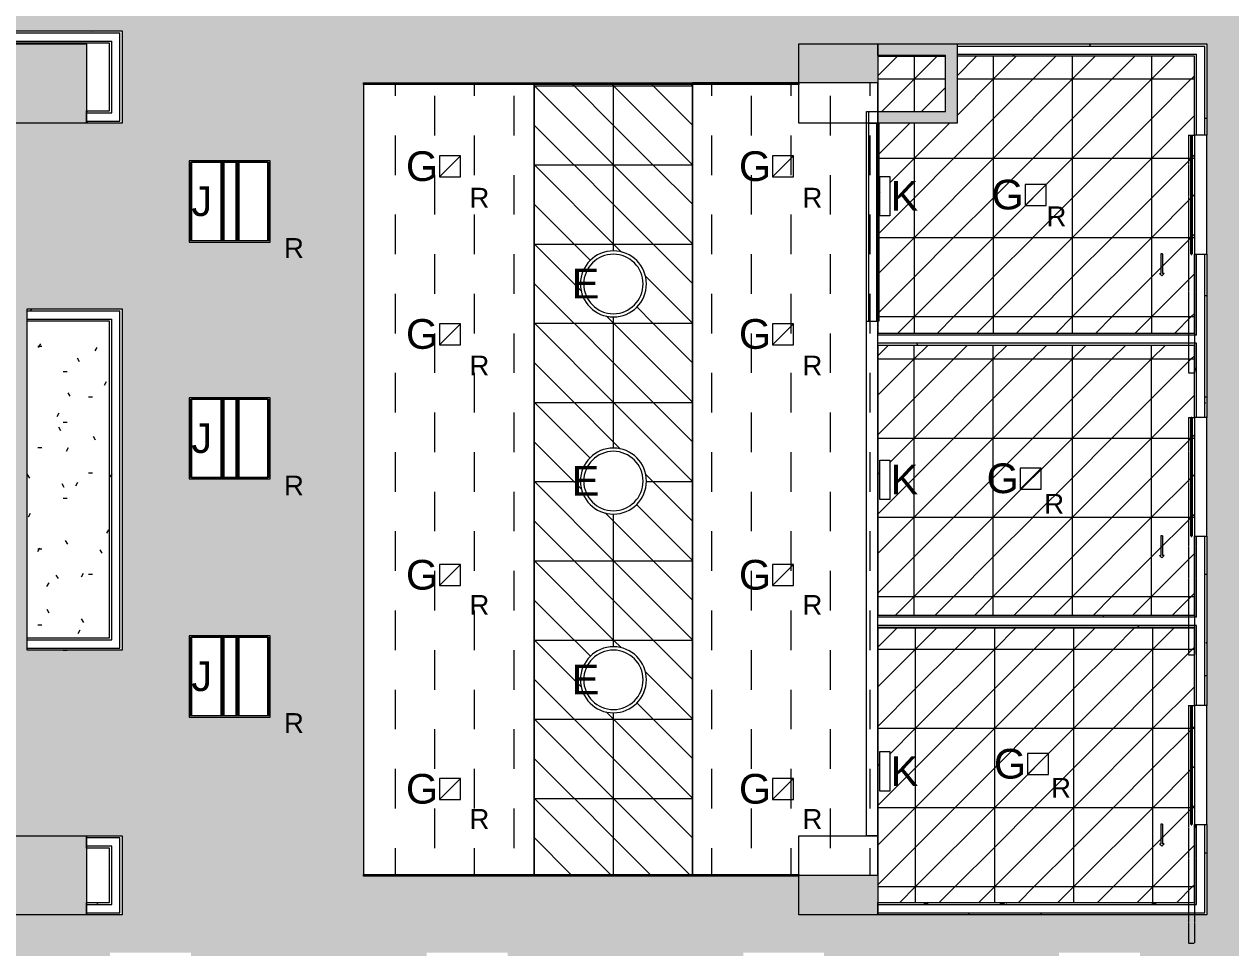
# Model space of a CAD drawing. Header units: inches. Extents: x 1180 to 3050, y -149 to 1363.
# Drawn here: x 2407.4 to 2773.4, y 101.7 to 381.8 of the extents above; entities that cross this region are included whole.
import ezdxf

# ---------------------------------------------------------------- set-up
doc = ezdxf.new("R2010")
doc.units = ezdxf.units.IN
doc.header["$MEASUREMENT"] = 0
doc.linetypes.add('Dash 1_16_', pattern=[0.125, 0.0625, -0.0625])
for name, color, linetype, lineweight in [('A-CLNG', 13, 'Continuous', 13), ('A-CLNG-PATT', 13, 'Continuous', 13), ('A-COLS', 52, 'Continuous', 13), ('A-DETL', 90, 'Continuous', 9), ('A-DETL-GENF', 92, 'Continuous', 9), ('A-DOOR', 31, 'Continuous', 13), ('A-DOOR-GLAZ', 31, 'Continuous', 30), ('A-WALL', 113, 'Continuous', 13), ('A-WALL-PATT', 111, 'Continuous', 13), ('E-LITE-EQPM', 33, 'Continuous', 13), ('E-LITE-EQPM-IDEN', 33, 'Continuous', 9), ('G-ANNO-TEXT', 231, 'Continuous', 9), ('I-WALL', 2, 'Continuous', 13)]:
    doc.layers.add(name, color=color, linetype=linetype, lineweight=lineweight)
doc.styles.add('Arial', font='arial.ttf', dxfattribs={"height": 9})
doc.styles.add('Swis721 Lt BT', font='swissl.ttf', dxfattribs={"height": 6})
pattern_1 = [(0, (0, 0), (30.72, 7.68), [1.267, -21.773, 1.267, -21.773, -122.88]), (0, (0, 0), (30.72, 7.68), [-46.08, 1.267, -44.813, 1.267, -21.773, -53.76]), (0, (0, 0), (30.72, 7.68), [-115.2, 1.267, -14.093, 1.267, -37.133]), (120, (11.52, 3.84), (-22.011075, 22.7643), [1.267, -21.773, 1.267, -21.773, -122.88]), (120, (11.52, 3.84), (-22.011075, 22.7643), [-46.08, 1.267, -44.813, 1.267, -21.773, -53.76]), (120, (11.52, 3.84), (-22.011075, 22.7643), [-115.2, 1.267, -14.093, 1.267, -37.133]), (240, (15.36, 19.2), (-8.708925, -30.4443), [1.267, -21.773, 1.267, -21.773, -122.88]), (240, (15.36, 19.2), (-8.708925, -30.4443), [-46.08, 1.267, -44.813, 1.267, -21.773, -53.76]), (240, (15.36, 19.2), (-8.708925, -30.4443), [-115.2, 1.267, -14.093, 1.267, -37.133])]
pattern_2 = [(90, (0, 0), (-12, 12), [12, -12])]

# ---------------------------------------------------------------- blocks, each defined once
blk = doc.blocks.new('Column Set - Column Set-6509051-FIRST FLOOR')
at = {"layer": 'A-COLS', "lineweight": 9}
h = blk.add_hatch(color=7, dxfattribs=at)
h.paths.add_polyline_path([(3038.48, -123.25), (3038.48, -107.25), (3019.98, -107.25), (3019.98, -123.25), (3027.79, -123.25)], flags=0)
h.paths.add_polyline_path([(2666.36, -123.25), (2666.36, -107.25), (2655.17, -107.25), (2655.17, -123.25)], flags=0)
h.paths.add_polyline_path([(2642.36, -123.25), (2651.67, -123.25), (2651.67, -107.25), (2642.36, -107.25), (2642.36, -116.33)], flags=0)
h.paths.add_polyline_path([(2411.67, -123.25), (2411.67, -107.25), (2402.36, -107.25), (2402.36, -123.25)], flags=0)
h.paths.add_polyline_path([(2415.17, -123.25), (2426.36, -123.25), (2426.36, -107.25), (2415.17, -107.25), (2415.17, -116.33)], flags=0)
h.paths.add_polyline_path([(2175.17, -123.25), (2186.36, -123.25), (2186.36, -107.25), (2175.17, -107.25), (2175.17, -116.33)], flags=0)
h.paths.add_polyline_path([(2171.67, -123.25), (2171.67, -107.25), (2162.36, -107.25), (2162.36, -123.25)], flags=0)
h.paths.add_polyline_path([(1931.67, -123.25), (1931.67, -107.25), (1922.3, -107.25), (1922.3, -123.25)], flags=0)
h.paths.add_polyline_path([(1935.17, -123.25), (1946.3, -123.25), (1946.3, -107.25), (1935.17, -107.25), (1935.17, -116.33)], flags=0)
h.paths.add_polyline_path([(1586.3, -123.25), (1586.3, -107.25), (1562.3, -107.25), (1562.3, -123.25), (1567.23, -123.25)], flags=0)
h.paths.add_polyline_path([(1571.47, 54.24), (1582.78, 65.55), (1565.81, 82.52), (1554.5, 71.21), (1567.75, 57.96)], flags=0)
h.paths.add_polyline_path([(2642.36, 111.75), (2666.36, 111.75), (2666.36, 123.75), (2642.36, 123.75), (2642.36, 121.3)], flags=0)
h.paths.add_polyline_path([(3031.5, 111.75), (3038.48, 111.75), (3038.48, 135.75), (3019.98, 135.75), (3019.98, 111.75), (3023.36, 111.75)], flags=0)
h.paths.add_polyline_path([(2893.67, 111.75), (2906.36, 111.75), (2906.36, 135.75), (2882.36, 135.75), (2882.36, 111.75), (2891.67, 111.75)], flags=0)
h.paths.add_polyline_path([(1922.3, 111.75), (1946.3, 111.75), (1946.3, 135.75), (1922.3, 135.75), (1922.3, 121.3)], flags=0)
h.paths.add_polyline_path([(2170.07, 111.75), (2186.36, 111.75), (2186.36, 135.75), (2162.36, 135.75), (2162.36, 111.75)], flags=0)
h.paths.add_polyline_path([(2420.87, 111.75), (2426.36, 111.75), (2426.36, 135.75), (2402.36, 135.75), (2402.36, 111.75)], flags=0)
h.paths.add_polyline_path([(1705.4, 111.75), (1705.4, 135.75), (1681.4, 135.75), (1681.4, 111.75), (1686.23, 111.75)], flags=0)
h.paths.add_polyline_path([(1401.76, 223.95), (1413.08, 235.26), (1396.11, 252.23), (1384.79, 240.92), (1398.32, 227.38)], flags=0)
h.paths.add_polyline_path([(1206.4, 231.75), (1222.4, 231.75), (1222.4, 255.75), (1206.4, 255.75), (1206.4, 237.75)], flags=0)
h.paths.add_polyline_path([(3023.36, 351.75), (3038.48, 351.75), (3038.48, 375.75), (3019.98, 375.75), (3019.98, 351.75)], flags=0)
h.paths.add_polyline_path([(2882.36, 351.75), (2906.36, 351.75), (2906.36, 375.75), (2882.36, 375.75), (2882.36, 358.94)], flags=0)
h.paths.add_polyline_path([(2402.36, 351.75), (2426.36, 351.75), (2426.36, 375.75), (2402.36, 375.75), (2402.36, 358.94)], flags=0)
h.paths.add_polyline_path([(1941.74, 351.75), (1946.3, 351.75), (1946.3, 373.75), (1922.3, 373.75), (1922.3, 351.75)], flags=0)
h.paths.add_polyline_path([(2169.13, 351.75), (2186.36, 351.75), (2186.36, 373.75), (2162.36, 373.75), (2162.36, 351.75), (2162.63, 351.75)], flags=0)
h.paths.add_polyline_path([(1441.4, 351.75), (1465.4, 351.75), (1465.4, 375.75), (1441.4, 375.75), (1441.4, 358.94)], flags=0)
h.paths.add_polyline_path([(2666.36, 364), (2666.36, 375.75), (2642.36, 375.75), (2642.36, 364), (2662.86, 364)], flags=0)
h.paths.add_polyline_path([(2014.17, 433.88), (2016.66, 439.88), (2008.17, 439.88), (2011.18, 436.87)], flags=0)
h.paths.add_polyline_path([(2016.66, 439.88), (2020.17, 439.88), (2031.14, 450.85), (2024.07, 457.92), (2011.34, 445.19), (2015.59, 440.95)], flags=0)
h.paths.add_polyline_path([(2067.91, 487.62), (2084.88, 504.59), (2077.81, 511.66), (2060.84, 494.69), (2063.67, 491.86)], flags=0)
h.paths.add_polyline_path([(2180.36, 511.88), (2186.36, 511.88), (2186.36, 535.75), (2162.36, 535.75), (2162.36, 512.6), (2163.48, 511.88)], flags=0)
h.paths.add_polyline_path([(1930.03, 518.02), (1947, 534.99), (1939.93, 542.07), (1922.95, 525.09), (1927.2, 520.85)], flags=0)
h.paths.add_polyline_path([(2118.15, 553.34), (2129.47, 564.66), (2120.98, 573.14), (2109.67, 561.83), (2114.53, 556.96)], flags=0)
h.paths.add_polyline_path([(1983.77, 571.76), (2000.74, 588.73), (1993.67, 595.81), (1976.69, 578.83)], flags=0)
h.paths.add_polyline_path([(1856.49, 591.56), (1873.46, 608.53), (1866.39, 615.6), (1849.42, 598.63), (1855.96, 592.09)], flags=0)
h.paths.add_polyline_path([(3036.81, 591.75), (3038.48, 591.75), (3038.48, 615.75), (3019.98, 615.75), (3019.98, 591.75), (3035.52, 591.75)], flags=0)
h.paths.add_polyline_path([(2882.36, 591.75), (2906.36, 591.75), (2906.36, 615.75), (2882.36, 615.75), (2882.36, 596.57)], flags=0)
h.paths.add_polyline_path([(2666.36, 591.75), (2666.36, 615.75), (2642.36, 615.75), (2642.36, 591.75)], flags=0)
h.paths.add_polyline_path([(2402.36, 591.75), (2426.36, 591.75), (2426.36, 615.75), (2402.36, 615.75), (2402.36, 596.57)], flags=0)
h.paths.add_polyline_path([(1705.35, 591.75), (1705.35, 615.75), (1681.4, 615.75), (1681.4, 591.75), (1697.88, 591.75)], flags=0)
h.paths.add_polyline_path([(1441.4, 591.75), (1465.4, 591.75), (1465.4, 615.75), (1441.4, 615.75), (1441.4, 595.5)], flags=0)
h.paths.add_polyline_path([(1206.4, 591.75), (1222.4, 591.75), (1222.4, 615.75), (1206.4, 615.75), (1206.4, 596.57)], flags=0)
h.paths.add_polyline_path([(1910.23, 645.3), (1927.2, 662.27), (1920.13, 669.34), (1903.16, 652.37)], flags=0)
h.paths.add_polyline_path([(1783.65, 664.39), (1800.63, 681.37), (1793.55, 688.44), (1776.58, 671.47), (1777.33, 670.72)], flags=0)
h.paths.add_polyline_path([(2056.6, 665.81), (2065.08, 674.29), (2048.11, 691.26), (2039.63, 682.78), (2046.63, 675.78)], flags=0)
h.paths.add_polyline_path([(1837.39, 718.13), (1854.37, 735.11), (1847.29, 742.18), (1830.32, 725.21), (1834.57, 720.96)], flags=0)
h.paths.add_polyline_path([(1990.13, 732.28), (1998.62, 740.76), (1981.64, 757.73), (1973.16, 749.25), (1981.64, 740.76)], flags=0)
h.paths.add_polyline_path([(2178.36, 743.75), (2180.44, 743.75), (2183.07, 761.75), (2160.36, 761.75), (2160.36, 744.08), (2163.86, 743.75), (2164.63, 743.75)], flags=0)
h.paths.add_polyline_path([(2183.36, 743.75), (2184.36, 743.75), (2184.36, 761.75), (2183.36, 761.75), (2183.36, 749.75)], flags=0)
h.paths.add_polyline_path([(1682.58, 831.75), (1705.4, 831.75), (1705.4, 855.75), (1681.4, 855.75), (1681.4, 831.75)], flags=0)
h.paths.add_polyline_path([(1206.4, 831.75), (1222.4, 831.75), (1222.4, 855.75), (1206.4, 855.75), (1206.4, 834.2)], flags=0)
h.paths.add_polyline_path([(1465.4, 831.75), (1465.4, 855.75), (1441.4, 855.75), (1441.4, 831.75), (1451.4, 831.75)], flags=0)
h.paths.add_polyline_path([(3019.98, 853.75), (3038.48, 853.75), (3038.48, 871.75), (3043.98, 874.5), (3043.98, 877.75), (3019.98, 877.75), (3019.98, 855.06)], flags=0)
h.paths.add_polyline_path([(2906.36, 853.75), (2906.36, 877.75), (2882.36, 877.75), (2882.36, 853.75), (2891.61, 853.75)], flags=0)
h.paths.add_polyline_path([(2650.11, 853.75), (2666.36, 853.75), (2666.36, 877.75), (2642.36, 877.75), (2642.36, 853.75)], flags=0)
h.paths.add_polyline_path([(2426.36, 853.75), (2426.36, 877.75), (2402.36, 877.75), (2402.36, 853.75), (2417.18, 853.75)], flags=0)
h.paths.add_polyline_path([(2165.09, 859.75), (2184.36, 859.75), (2184.36, 877.75), (2160.36, 877.75), (2160.36, 859.75)], flags=0)
h.paths.add_polyline_path([(1928.9, 871.75), (1946.9, 871.75), (1946.9, 895.75), (1928.9, 895.75), (1928.9, 877.75)], flags=0)
h.paths.add_polyline_path([(1938.9, 1071.75), (1946.9, 1071.75), (1946.9, 1095.75), (1922.9, 1095.75), (1922.9, 1071.75), (1938.88, 1071.75)], flags=0)
h.paths.add_polyline_path([(1702.27, 1071.75), (1705.4, 1071.75), (1705.4, 1095.75), (1681.4, 1095.75), (1681.4, 1071.75), (1702.22, 1071.75)], flags=0)
h.paths.add_polyline_path([(1441.4, 1071.75), (1465.4, 1071.75), (1465.4, 1095.75), (1441.4, 1095.75), (1441.4, 1071.84)], flags=0)
h.paths.add_polyline_path([(1206.4, 1071.75), (1222.4, 1071.75), (1222.4, 1095.75), (1206.4, 1095.75), (1206.4, 1071.84)], flags=0)
h.paths.add_polyline_path([(1946.9, 1191.75), (1946.9, 1215.75), (1922.9, 1215.75), (1922.9, 1191.75)], flags=0)
h.paths.add_polyline_path([(1922.9, 1338.25), (1946.9, 1338.25), (1946.9, 1356.25), (1940.4, 1356.25), (1938.9, 1354.75), (1922.9, 1354.75)], flags=0)
h.paths.add_polyline_path([(1799.9, 1338.25), (1823.9, 1338.25), (1823.9, 1354.75), (1799.9, 1354.75)], flags=0)
h.paths.add_polyline_path([(1681.4, 1338.25), (1705.4, 1338.25), (1705.4, 1354.75), (1681.4, 1354.75)], flags=0)
h.paths.add_polyline_path([(1581.6, 1338.25), (1586.9, 1338.25), (1586.9, 1354.75), (1562.9, 1354.75), (1562.9, 1338.25), (1579.42, 1338.25)], flags=0)
h.paths.add_polyline_path([(1212.04, 1338.25), (1222.4, 1338.25), (1222.4, 1354.75), (1185.4, 1354.75), (1185.4, 1338.25), (1208.06, 1338.25)], flags=0)
h.paths.add_polyline_path([(1465.4, 1338.25), (1465.4, 1354.75), (1441.4, 1354.75), (1441.4, 1338.25)], flags=0)
h.paths.add_polyline_path([(1343.9, 1338.25), (1343.9, 1354.75), (1319.9, 1354.75), (1319.9, 1338.25)], flags=0)
at = {"layer": 'A-COLS', "color": 8, "lineweight": 20}
for p, q in [((2402.36, 375.75), (2426.36, 375.75)), ((2426.36, 375.75), (2426.36, 351.75)), ((2642.36, 364), (2642.36, 375.75)), ((2642.36, 375.75), (2666.36, 375.75)), ((2666.36, 375.75), (2666.36, 364)), ((2642.36, 351.75), (2642.36, 364)), ((2666.36, 364), (2666.36, 351.75)), ((2426.36, 351.75), (2402.36, 351.75)), ((2666.36, 351.75), (2642.36, 351.75)), ((2402.36, 135.75), (2426.36, 135.75)), ((2426.36, 135.75), (2426.36, 111.75)), ((2642.36, 135.75), (2666.36, 135.75)), ((2642.36, 123.75), (2642.36, 135.75)), ((2666.36, 135.75), (2666.36, 123.75)), ((2642.36, 111.75), (2642.36, 123.75)), ((2666.36, 123.75), (2666.36, 111.75)), ((2426.36, 111.75), (2402.36, 111.75)), ((2666.36, 111.75), (2642.36, 111.75))]:
    blk.add_line(p, q, dxfattribs=at)
blk = doc.blocks.new('Barn Door - Glass Door w Patches - Int-GS2-GLSS-36_ x 84_-7100413-FIRST FLOOR')
at = {"layer": 'A-DETL-GENF'}
for p, q in [((17.91, -11.5), (17.91, -12)), ((17.91, -11.5), (23.91, -11.5)), ((17.91, -12), (23.91, -12)), ((24.62, -11.75), (23.91, -11.04)), ((23.91, -11.04), (23.91, -11.5)), ((24.62, -11.75), (23.91, -12.46)), ((23.91, -12.46), (23.91, -12))]:
    blk.add_line(p, q, dxfattribs=at)
at = {"layer": 'A-DOOR', "linetype": 'Dash 1_16_', "lineweight": 9}
for p, q in [((-18, -1.87), (54, -1.87)), ((-18, -3.62), (-18, -1.87)), ((-18, -3.62), (54, -3.62)), ((54, -3.62), (54, -1.87))]:
    blk.add_line(p, q, dxfattribs=at)
at = {"layer": 'A-DOOR-GLAZ'}
for p, q in [((-17.81, -2.62), (-17.81, -2.87)), ((18, -2.62), (-17.81, -2.62)), ((-17.81, -2.87), (18, -2.87)), ((18, -2.87), (18, -2.62))]:
    blk.add_line(p, q, dxfattribs=at)
blk = doc.blocks.new('L-Recessed Square Downlight - 6_-4552745-FIRST FLOOR')
at = {"layer": 'E-LITE-EQPM', "lineweight": 9}
for p, q in [((-3.1875, -3.1875), (-3.1875, 3.1875)), ((-3.1875, 3.1875), (3.1875, 3.1875)), ((-3.1875, 3.1875), (3.1875, -3.1875)), ((3.1875, 3.1875), (3.1875, -3.1875)), ((3.1875, -3.1875), (-3.1875, -3.1875))]:
    blk.add_line(p, q, dxfattribs=at)
blk = doc.blocks.new('L-Recessed-Axis-Plano - 2 X 2-4550865-FIRST FLOOR')
at = {"layer": 'E-LITE-EQPM', "lineweight": 9}
for p, q in [((11.91, 11.87), (-11.91, 11.87)), ((-11.91, 11.87), (-11.91, -11.88)), ((-11.88, -11.56), (-11.88, 11.56)), ((-11.88, 11.56), (11.87, 11.56)), ((11.87, 11.56), (11.87, -11.56)), ((11.91, -11.88), (11.91, 11.87)), ((-11.88, 2.74), (11.87, 2.74)), ((11.87, 2.51), (-11.88, 2.51)), ((-11.88, 2.3), (11.87, 2.3)), ((-11.88, 2.2), (11.87, 2.2)), ((-11.88, 1.83), (11.87, 1.83)), ((-11.88, -1.83), (11.87, -1.83)), ((-11.88, -2.2), (11.87, -2.2)), ((-11.88, -2.3), (11.87, -2.3)), ((-11.88, -2.51), (11.87, -2.51)), ((-11.88, -2.74), (11.87, -2.74)), ((-11.91, -11.88), (11.91, -11.88)), ((11.87, -11.56), (-11.88, -11.56))]:
    blk.add_line(p, q, dxfattribs=at)
blk = doc.blocks.new('L-Pendant Drum Light - Pendant-7174546-FIRST FLOOR')
at = {"layer": 'E-LITE-EQPM', "lineweight": 9}
for radius, start, end in [(10.01, 360, 180), (9.01, 0, 180), (10.01, 180, 360), (9.01, 180, 0)]:
    blk.add_arc((0, 0), radius, start, end, dxfattribs=at)
blk = doc.blocks.new('Lighting Fixtures 3 - Lighting Fixtures 1-7241396-FIRST FLOOR')
at = {"layer": 'E-LITE-EQPM', "lineweight": 9}
for p, q in [((1565.78, 598.5), (1577.78, 598.5)), ((1565.78, 595.5), (1565.78, 598.5)), ((1577.78, 598.5), (1577.78, 595.5)), ((1577.78, 595.5), (1565.78, 595.5))]:
    blk.add_line(p, q, dxfattribs=at)
blk = doc.blocks.new('Lighting Fixtures 4 - Lighting Fixtures 1-7241445-FIRST FLOOR')
at = {"layer": 'E-LITE-EQPM', "lineweight": 9}
for p, q in [((1565.78, 598.5), (1577.78, 598.5)), ((1565.78, 595.5), (1565.78, 598.5)), ((1577.78, 598.5), (1577.78, 595.5)), ((1577.78, 595.5), (1565.78, 595.5))]:
    blk.add_line(p, q, dxfattribs=at)
blk = doc.blocks.new('Lighting Fixtures 5 - Lighting Fixtures 1-7241480-FIRST FLOOR')
at = {"layer": 'E-LITE-EQPM', "lineweight": 9}
for p, q in [((1565.78, 598.5), (1577.78, 598.5)), ((1565.78, 595.5), (1565.78, 598.5)), ((1577.78, 598.5), (1577.78, 595.5)), ((1577.78, 595.5), (1565.78, 595.5))]:
    blk.add_line(p, q, dxfattribs=at)

msp = doc.modelspace()

# ---------------------------------------------------------------- hatches: boundary and pattern name
at = {"layer": 'A-CLNG-PATT'}
h = msp.add_hatch(dxfattribs=at)
h.set_pattern_fill('FP1_7', color=256, style=0, pattern_type=2)
h.set_pattern_definition([(0, (2625.787, 507.995), (-24, -24), []), (0, (2625.787, 483.995), (-24, -24), []), (270, (2625.787, 507.995), (-24, -1e-15), []), (270, (2649.787, 507.995), (-24, -1e-15), []), (315, (2625.787, 507.995), (-24.00062, 0), [33.941, 0, 0, 0]), (315, (2625.787, 495.995), (-24.00062, 0), [16.971, -16.971]), (315, (2637.787, 507.995), (-24.00062, 0), [16.971, -16.971]), (225, (2637.787, 507.995), (-24.00062, -2e-15), [16.971, -16.971]), (225, (2649.787, 495.995), (-24.00062, -2e-15), [16.971, -16.971]), (225, (2649.787, 507.995), (-24.00062, -2e-15), [33.941, 0, 0, 0])])
h.paths.add_polyline_path([(1935.17, 51.75), (2891.67, 51.75), (2891.67, 111.75), (2882.36, 111.75), (2882.36, 135.75), (2882.48, 135.75), (2882.48, 351.75), (2882.36, 351.75), (2882.36, 375.75), (2882.48, 375.75), (2882.48, 591.75), (2882.36, 591.75), (2882.36, 615.75), (3028.73, 615.75), (3028.73, 630.25), (3038.48, 630.25), (3038.48, 660.25), (3027.73, 660.25), (3027.73, 672.25), (3019.48, 672.25), (3019.48, 673.75), (2897.86, 673.75), (2897.86, 672.25), (2888.11, 672.25), (2888.11, 673.75), (2778.47, 673.75), (2778.47, 672.25), (2766.97, 672.25), (2766.97, 673.75), (2653.61, 673.75), (2653.61, 672.25), (2650.11, 672.25), (2650.11, 673.75), (2539.43, 673.75), (2539.43, 672.25), (2527.93, 672.25), (2527.93, 673.75), (2417.18, 673.75), (2417.18, 672.25), (2409.68, 672.25), (2409.68, 673.75), (2318.36, 673.75), (2318.36, 672.62), (2319.11, 672.62), (2319.11, 671), (2355.11, 671), (2355.11, 669.62), (2319.11, 669.62), (2319.11, 633.37), (2318.36, 633.37), (2318.36, 433.88), (2238.98, 433.88), (2238.98, 433.13), (2237.36, 433.13), (2211.9, 407.67), (2210.93, 408.64), (2235.41, 433.13), (2199.73, 433.13), (2199.73, 433.88), (2014.17, 433.88), (2014.17, 379.75), (2437.11, 379.75), (2437.11, 351.75), (2391.11, 351.75), (2391.11, 351), (2354.86, 351), (2354.86, 315), (2353.48, 315), (2353.48, 351), (2351.86, 351), (2351.86, 351.75), (2342.36, 351.75), (2342.36, 306.45), (2343.11, 306.45), (2343.11, 267.2), (2342.36, 267.2), (2342.36, 251.7), (2343.11, 251.7), (2343.11, 212.45), (2342.36, 212.45), (2342.36, 185.75), (2342.61, 185.75), (2342.61, 149.5), (2342.36, 149.5), (2342.36, 115.5), (2402.36, 115.5), (2402.36, 135.75), (2437.11, 135.75), (2437.11, 111.75), (1713.89, 111.75), (1713.89, 51.75), (1931.67, 51.75)], flags=0)
h.paths.add_polyline_path([(2650.07, 75.68), (2625.51, 75.68), (2625.51, 100.31), (2650.07, 100.31), (2650.07, 81.7)], flags=0)
h.paths.add_polyline_path([(2049.51, 75.68), (2049.51, 100.31), (2074.07, 100.31), (2074.07, 75.68), (2049.61, 75.68)], flags=0)
h.paths.add_polyline_path([(2554.07, 75.68), (2529.51, 75.68), (2529.51, 100.31), (2554.07, 100.31), (2554.07, 82.11)], flags=0)
h.paths.add_polyline_path([(1857.61, 75.68), (1857.51, 75.68), (1857.51, 100.31), (1882.07, 100.31), (1882.07, 75.68), (1866.58, 75.68)], flags=0)
h.paths.add_polyline_path([(2721.61, 75.68), (2721.33, 75.68), (2721.33, 100.31), (2745.89, 100.31), (2745.89, 75.68), (2734.17, 75.68)], flags=0)
h.paths.add_polyline_path([(2266.07, 75.68), (2241.51, 75.68), (2241.51, 100.31), (2266.07, 100.31), (2266.07, 81.7)], flags=0)
h.paths.add_polyline_path([(1978.07, 75.68), (1953.51, 75.68), (1953.51, 100.31), (1978.07, 100.31), (1978.07, 81.7)], flags=0)
h.paths.add_polyline_path([(2337.51, 75.68), (2337.51, 76.09), (2337.02, 76.12), (2337.02, 99.9), (2337.51, 99.9), (2337.51, 100.31), (2362.07, 100.31), (2362.07, 75.68), (2348.57, 75.68)], flags=0)
h.paths.add_polyline_path([(2458.07, 75.68), (2433.51, 75.68), (2433.51, 100.31), (2458.07, 100.31), (2458.07, 80.4)], flags=0)
h.paths.add_polyline_path([(2817.61, 75.68), (2817.51, 75.68), (2817.51, 100.31), (2842.07, 100.31), (2842.07, 75.68), (2830.57, 75.68)], flags=0)
h.paths.add_polyline_path([(1761.51, 75.68), (1761.51, 100.31), (1786.07, 100.31), (1786.07, 75.68), (1770.18, 75.68)], flags=0)
h.paths.add_polyline_path([(2170.07, 75.68), (2145.51, 75.68), (2145.51, 100.31), (2170.07, 100.31), (2170.07, 81.7)], flags=0)
h.paths.add_polyline_path([(2337.51, 76.12), (2337.51, 99.87), (2337.33, 99.87), (2337.33, 76.12)], flags=0)
h.paths.add_polyline_path([(2685.97, 111.75), (2642.36, 111.75), (2642.36, 123.5), (2510.36, 123.5), (2510.36, 364), (2642.36, 364), (2642.36, 375.75), (2766.11, 375.75), (2766.11, 111.75), (2721.33, 111.75)], flags=0)
h.paths.add_polyline_path([(2817.59, 147.72), (2817.59, 151.72), (2794.38, 151.72), (2794.38, 176.35), (2818.94, 176.35), (2818.94, 172.35), (2842.16, 172.35), (2842.16, 147.72), (2830.57, 147.72)], flags=0)
h.paths.add_polyline_path([(2361.56, 171.68), (2361.51, 171.68), (2361.51, 196.31), (2386.07, 196.31), (2386.07, 171.68)], flags=0)
h.paths.add_polyline_path([(2457.51, 171.68), (2457.51, 196.31), (2482.07, 196.31), (2482.07, 171.68)], flags=0)
h.paths.add_polyline_path([(2433.98, 192), (2408.36, 192), (2408.36, 295.5), (2437.11, 295.5), (2437.11, 192), (2436.48, 192)], flags=0)
h.paths.add_polyline_path([(2842.16, 220.32), (2817.59, 220.32), (2817.59, 224.32), (2794.38, 224.32), (2794.38, 248.94), (2818.94, 248.94), (2818.94, 244.94), (2842.16, 244.94)], flags=0)
h.paths.add_polyline_path([(2463.58, 243.88), (2457.51, 243.88), (2457.51, 268.51), (2482.07, 268.51), (2482.07, 243.88)], flags=0)
h.paths.add_polyline_path([(2386.12, 243.88), (2361.56, 243.88), (2361.56, 268.51), (2386.12, 268.51)], flags=0)
h.paths.add_polyline_path([(2817.59, 291.72), (2817.59, 295.72), (2794.38, 295.72), (2794.38, 320.35), (2818.94, 320.35), (2818.94, 316.35), (2842.16, 316.35), (2842.16, 291.72), (2830.57, 291.72)], flags=0)
h.paths.add_polyline_path([(2361.51, 315.68), (2361.51, 340.31), (2386.07, 340.31), (2386.07, 315.68), (2361.56, 315.68)], flags=0)
h.paths.add_polyline_path([(2457.51, 315.68), (2457.51, 340.31), (2482.07, 340.31), (2482.07, 315.68)], flags=0)
h.paths.add_polyline_path([(2433, 387.68), (2409.33, 387.68), (2409.33, 412.31), (2433.89, 412.31), (2433.89, 387.68)], flags=0)
h.paths.add_polyline_path([(2515.94, 387.68), (2505.51, 387.68), (2505.51, 412.31), (2530.07, 412.31), (2530.07, 387.68), (2524.23, 387.68)], flags=0)
h.paths.add_polyline_path([(2626.07, 387.68), (2601.51, 387.68), (2601.51, 412.31), (2626.07, 412.31), (2626.07, 398.54)], flags=0)
h.paths.add_polyline_path([(2721.89, 387.72), (2697.33, 387.72), (2697.33, 412.35), (2721.89, 412.31), (2721.89, 398.54)], flags=0)
h.paths.add_polyline_path([(2837.27, 387.72), (2817.59, 387.72), (2817.59, 391.72), (2794.38, 391.72), (2794.38, 416.35), (2818.94, 416.35), (2818.94, 412.35), (2842.16, 412.35), (2842.16, 387.72)], flags=0)
h.paths.add_polyline_path([(2170.64, 388.56), (2146.08, 388.56), (2146.08, 413.18), (2170.64, 413.18), (2170.64, 398.54)], flags=0)
h.paths.add_polyline_path([(2337.08, 388.56), (2337.08, 413.18), (2361.64, 413.18), (2361.64, 388.56), (2338.86, 388.56)], flags=0)
h.paths.add_polyline_path([(2265.64, 388.56), (2241.08, 388.56), (2241.08, 413.18), (2265.64, 413.18)], flags=0)
h.paths.add_polyline_path([(2073.64, 388.56), (2049.08, 388.56), (2049.08, 413.18), (2073.64, 413.18)], flags=0)
h.paths.add_polyline_path([(2734.17, 437.75), (2402.36, 437.75), (2402.36, 615.75), (2793.42, 615.75), (2793.42, 437.75), (2782.37, 437.75)], flags=0)
h.paths.add_polyline_path([(2830.57, 459.72), (2817.59, 459.72), (2817.59, 463.72), (2794.38, 463.72), (2794.38, 488.35), (2818.94, 488.35), (2818.94, 484.35), (2842.16, 484.35), (2842.16, 459.72)], flags=0)
h.paths.add_polyline_path([(2347.43, 460.13), (2338.04, 460.16), (2338.04, 483.94), (2361.79, 483.91), (2361.79, 460.13), (2347.54, 460.13)], flags=0)
h.paths.add_polyline_path([(2352.65, 460.16), (2361.47, 460.16), (2361.47, 483.91), (2352.65, 483.91), (2352.65, 461.04)], flags=0)
h.paths.add_polyline_path([(2348.09, 460.16), (2351.74, 460.16), (2351.74, 483.91), (2348.09, 483.91), (2348.09, 461.5)], flags=0)
h.paths.add_polyline_path([(2338.35, 460.16), (2347.17, 460.16), (2347.17, 483.91), (2338.35, 483.91), (2338.35, 462.47)], flags=0)
h.paths.add_polyline_path([(2842.16, 531.72), (2817.59, 531.72), (2817.59, 535.72), (2794.38, 535.72), (2794.38, 560.35), (2818.94, 560.35), (2818.94, 556.35), (2842.16, 556.35)], flags=0)
h.paths.add_polyline_path([(2346.49, 556.13), (2338.04, 556.16), (2338.04, 579.94), (2361.79, 579.91), (2361.79, 556.13), (2347.17, 556.13)], flags=0)
h.paths.add_polyline_path([(2347.17, 556.16), (2347.17, 579.91), (2338.35, 579.91), (2338.35, 556.16), (2346.48, 556.16)], flags=0)
h.paths.add_polyline_path([(2348.57, 556.16), (2351.74, 556.16), (2351.74, 579.91), (2348.09, 579.91), (2348.09, 556.16)], flags=0)
h.paths.add_polyline_path([(2352.65, 556.16), (2361.47, 556.16), (2361.47, 579.91), (2352.65, 579.91), (2352.65, 557.04)], flags=0)
h.paths.add_polyline_path([(3037.96, 615.75), (3038.48, 615.75), (3038.48, 626.75), (3032.23, 626.75), (3032.23, 615.75)], flags=0)
h.paths.add_polyline_path([(2337.83, 627.43), (2337.83, 652.06), (2362.39, 652.06), (2362.39, 627.43), (2348.57, 627.43)], flags=0)
h.paths.add_polyline_path([(2793.58, 627.43), (2793.58, 652.06), (2818.14, 652.06), (2818.14, 627.43)], flags=0)
h.paths.add_polyline_path([(2602.63, 627.43), (2602.63, 652.06), (2627.19, 652.06), (2627.19, 627.43)], flags=0)
h.paths.add_polyline_path([(2890.42, 627.43), (2889.83, 627.43), (2889.83, 652.06), (2914.39, 652.06), (2914.39, 627.43), (2902.86, 627.43)], flags=0)
h.paths.add_polyline_path([(2985.58, 627.43), (2985.58, 652.06), (3010.14, 652.06), (3010.14, 627.43)], flags=0)
h.paths.add_polyline_path([(2723.14, 627.43), (2698.58, 627.43), (2698.58, 652.06), (2723.14, 652.06), (2723.14, 636.18)], flags=0)
h.paths.add_polyline_path([(2530.89, 627.43), (2506.33, 627.43), (2506.33, 652.06), (2530.89, 652.06), (2530.89, 636.18)], flags=0)
h.paths.add_polyline_path([(2426.36, 627.43), (2410.08, 627.43), (2410.08, 652.06), (2434.64, 652.06), (2434.64, 627.43)], flags=0)
h.paths.add_polyline_path([(3034.38, 663.75), (3038.48, 663.75), (3038.48, 672.25), (3031.23, 672.25), (3031.23, 663.75)], flags=0)
h = msp.add_hatch(dxfattribs=at)
h.set_pattern_fill('FP1_32', color=256, style=0, pattern_type=2)
h.set_pattern_definition([(0, (2725.358, 293.058), (-96, -24), []), (270, (2725.358, 317.058), (-24, -96), []), (270, (2749.358, 317.058), (-24, -96), []), (180, (2749.358, 317.058), (-96, -24), []), (225, (2737.358, 317.058), (-96.0004, -71.9997), [16.971, -16.971]), (225, (2749.358, 305.058), (-96.0004, -71.9997), [16.971, -16.971]), (225, (2749.358, 293.058), (-96.0004, -71.9997), [33.941, 0, 0, 0])])
h.paths.add_polyline_path([(2734.17, 288.12), (2762.36, 288.12), (2762.36, 372), (2690.36, 372), (2690.36, 351.75), (2666.61, 351.75), (2666.61, 291.75), (2666.36, 291.75), (2666.38, 288.12), (2686.31, 288.12)], flags=0)
h.paths.add_polyline_path([(2761.36, 312.06), (2761.36, 347.87), (2761.61, 347.87), (2761.61, 312.06)], flags=0)
h.paths.add_polyline_path([(2666.99, 323.61), (2666.99, 335.61), (2669.99, 335.61), (2669.99, 323.61)], flags=0)
h.paths.add_polyline_path([(2686.86, 355.25), (2686.86, 372), (2666.36, 372), (2666.36, 355.25), (2666.61, 355.25)], flags=0)
h = msp.add_hatch(dxfattribs=at)
h.set_pattern_fill('FP1_24', color=256, style=0, pattern_type=2)
h.set_pattern_definition([(270, (2562.138, 242.995), (-24, 96), []), (180, (2586.138, 242.995), (-96, 24), []), (180, (2586.138, 218.995), (-96, 24), []), (90, (2586.138, 218.995), (-24, 96), []), (135, (2586.138, 230.995), (-71.9997, 96.0004), [16.971, -16.971]), (135, (2574.138, 218.995), (-71.9997, 96.0004), [16.971, -16.971]), (135, (2562.138, 218.995), (-71.9997, 96.0004), [33.941, 0, 0, 0])])
h.paths.add_polyline_path([(2562.14, 124), (2610.14, 124), (2610.14, 363.5), (2562.14, 363.5), (2562.14, 160.91)], flags=0)
h.paths.add_polyline_path([(2586.14, 173.04), (2585.09, 173.04), (2582.87, 173.55), (2581.13, 174.32), (2579.44, 175.56), (2578.02, 177.14), (2576.94, 179.09), (2576.34, 180.99), (2576.13, 183), (2576.34, 185.08), (2576.99, 187.07), (2578.04, 188.88), (2579.44, 190.44), (2581.13, 191.67), (2583.04, 192.52), (2585.09, 192.95), (2587.18, 192.95), (2589.23, 192.52), (2591.14, 191.67), (2592.84, 190.44), (2594.26, 188.85), (2595.34, 186.91), (2595.94, 185), (2596.15, 183), (2595.92, 180.87), (2595.28, 178.92), (2594.24, 177.11), (2592.84, 175.56), (2591.14, 174.32), (2589.23, 173.47), (2587.18, 173.04), (2586.88, 173.04)], flags=0)
h.paths.add_polyline_path([(2585.25, 233.29), (2585.09, 233.29), (2582.87, 233.8), (2581.13, 234.57), (2579.44, 235.81), (2578.02, 237.39), (2576.94, 239.34), (2576.34, 241.24), (2576.13, 243.25), (2576.34, 245.33), (2576.99, 247.32), (2578.04, 249.13), (2579.44, 250.69), (2581.13, 251.92), (2583.04, 252.77), (2585.09, 253.2), (2587.18, 253.2), (2589.23, 252.77), (2591.14, 251.92), (2592.84, 250.69), (2594.26, 249.1), (2595.34, 247.16), (2595.94, 245.25), (2596.15, 243.25), (2595.92, 241.12), (2595.28, 239.17), (2594.24, 237.36), (2592.84, 235.81), (2591.14, 234.57), (2589.23, 233.72), (2587.18, 233.29), (2585.31, 233.29)], flags=0)
h.paths.add_polyline_path([(2587.18, 293.04), (2585.09, 293.04), (2582.87, 293.55), (2581.13, 294.32), (2579.44, 295.56), (2578.02, 297.14), (2576.94, 299.09), (2576.34, 300.99), (2576.13, 303), (2576.34, 305.08), (2576.99, 307.07), (2578.04, 308.88), (2579.44, 310.44), (2581.13, 311.67), (2583.04, 312.52), (2585.09, 312.95), (2587.18, 312.95), (2589.23, 312.52), (2591.14, 311.67), (2592.84, 310.44), (2594.26, 308.85), (2595.34, 306.91), (2595.94, 305), (2596.15, 303), (2595.92, 300.87), (2595.28, 298.92), (2594.24, 297.11), (2592.84, 295.56), (2591.14, 294.32), (2589.23, 293.47), (2587.97, 293.21)], flags=0)
h = msp.add_hatch(dxfattribs=at)
h.set_pattern_fill('FP1_1', color=256, style=0, pattern_type=2)
h.set_pattern_definition(pattern_1)
h.paths.add_polyline_path([(2433.36, 195.75), (2433.36, 291.75), (2408.36, 291.75), (2408.36, 195.75)], flags=0)
h = msp.add_hatch(dxfattribs=at)
h.set_pattern_fill('FP1_31', color=256, style=0, pattern_type=2)
h.set_pattern_definition([(180, (2725.295, 256.183), (96, 24), []), (90, (2725.295, 232.183), (24, 96), []), (90, (2701.295, 232.183), (24, 96), []), (0, (2701.295, 232.183), (96, 24), []), (45, (2713.295, 232.183), (96.0004, 71.9997), [16.971, -16.971]), (45, (2701.295, 244.183), (96.0004, 71.9997), [16.971, -16.971]), (45, (2701.295, 256.183), (96.0004, 71.9997), [33.941, 0, 0, 0])])
h.paths.add_polyline_path([(2734.17, 202.62), (2762.36, 202.62), (2762.36, 284.37), (2666.36, 284.37), (2666.36, 202.62), (2705.15, 202.62)], flags=0)
h.paths.add_polyline_path([(2761.61, 226.56), (2761.36, 226.56), (2761.36, 262.37), (2761.61, 262.37)], flags=0)
h.paths.add_polyline_path([(2669.99, 237.61), (2666.99, 237.61), (2666.99, 249.61), (2669.99, 249.61)], flags=0)
h = msp.add_hatch(dxfattribs=at)
h.set_pattern_fill('FP1_22', color=256, style=0, pattern_type=2)
h.set_pattern_definition([(180, (2701.733, 144.245), (96, 24), []), (90, (2701.733, 120.245), (24, 96), []), (90, (2677.733, 120.245), (24, 96), []), (0, (2677.733, 120.245), (96, 24), []), (45, (2689.733, 120.245), (96.0004, 71.9997), [16.971, -16.971]), (45, (2677.733, 132.245), (96.0004, 71.9997), [16.971, -16.971]), (45, (2677.733, 144.245), (96.0004, 71.9997), [33.941, 0, 0, 0])])
h.paths.add_polyline_path([(2685.97, 115.5), (2762.36, 115.5), (2762.36, 198.75), (2666.36, 198.75), (2666.36, 115.5)], flags=0)
h.paths.add_polyline_path([(2761.36, 139.18), (2761.36, 175), (2761.61, 175), (2761.61, 139.18)], flags=0)
h.paths.add_polyline_path([(2666.99, 149.24), (2666.99, 161.24), (2669.99, 161.24), (2669.99, 149.24)], flags=0)
at = {"layer": 'A-DETL-GENF'}
h = msp.add_hatch(dxfattribs=at)
h.set_pattern_fill('FP1_34', style=0, pattern_type=2)
h.set_pattern_definition(pattern_2)
h.paths.add_polyline_path([(2637.77, 123.75), (2642.36, 123.75), (2642.36, 135.75), (2662.86, 135.75), (2662.86, 291.75), (2666.36, 291.75), (2666.36, 351.75), (2642.36, 351.75), (2642.36, 364), (2610.14, 364), (2610.14, 123.75)], flags=0)
h.paths.add_polyline_path([(2562.14, 124), (2562.14, 363.5), (2510.36, 363.5), (2510.36, 124), (2541.37, 124)], flags=0)
h = msp.add_hatch(dxfattribs=at)
h.set_pattern_fill('FP1_34', style=0, pattern_type=2)
h.set_pattern_definition(pattern_2)
h.paths.add_polyline_path([(2654.36, 123.75), (2666.36, 123.75), (2666.36, 291.75), (2662.86, 291.75), (2662.86, 135.75), (2642.36, 135.75), (2642.36, 123.75)], flags=0)
h.paths.add_polyline_path([(2666.36, 351.75), (2666.36, 364), (2642.36, 364), (2642.36, 351.75), (2662.86, 351.75)], flags=0)
at = {"layer": 'A-WALL-PATT', "lineweight": 9}
h = msp.add_hatch(dxfattribs=at)
h.set_pattern_fill('FP1_1', color=256, style=0, pattern_type=2)
h.set_pattern_definition(pattern_1)
h.paths.add_polyline_path([(2437.11, 379.12), (2437.11, 379.75), (2342.36, 379.75), (2342.36, 379.12), (2436.48, 379.12)], flags=0)
h = msp.add_hatch(dxfattribs=at)
h.set_pattern_fill('FP1_1', color=256, style=0, pattern_type=2)
h.set_pattern_definition(pattern_1)
h.paths.add_polyline_path([(2402.36, 376), (2433.98, 376), (2433.98, 376.62), (2342.36, 376.62), (2342.36, 376), (2396.77, 376)], flags=0)
for points in [[(2685.97, 372.25), (2686.86, 372.25), (2686.86, 375.75), (2666.36, 375.75), (2666.36, 372.25)], [(2686.86, 355.25), (2690.36, 355.25), (2690.36, 375.75), (2686.86, 375.75), (2686.86, 358.94)], [(2690.36, 351.75), (2690.36, 355.25), (2666.36, 355.25), (2666.36, 351.75), (2666.61, 351.75)]]:
    msp.add_hatch(color=7, dxfattribs=at).paths.add_polyline_path(points, flags=0)
h = msp.add_hatch(dxfattribs=at)
h.set_pattern_fill('FP1_1', color=256, style=0, pattern_type=2)
h.set_pattern_definition(pattern_1)
h.paths.add_polyline_path([(2762.36, 375.12), (2765.48, 375.12), (2765.47, 375.75), (2690.36, 375.75), (2690.36, 375.12), (2734.17, 375.12)], flags=0)
h = msp.add_hatch(dxfattribs=at)
h.set_pattern_fill('FP1_1', color=256, style=0, pattern_type=2)
h.set_pattern_definition(pattern_1)
h.paths.add_polyline_path([(2766.11, 112.37), (2766.11, 139.18), (2765.48, 139.18), (2765.48, 112.37)], flags=0)
h.paths.add_polyline_path([(2766.11, 175.18), (2766.11, 226.56), (2765.48, 226.56), (2765.48, 175.18)], flags=0)
h.paths.add_polyline_path([(2766.11, 262.56), (2766.11, 312.06), (2765.48, 312.06), (2765.48, 262.56)], flags=0)
h.paths.add_polyline_path([(2765.48, 348.06), (2766.11, 348.06), (2766.11, 375.75), (2765.48, 375.75), (2765.48, 358.94)], flags=0)
h = msp.add_hatch(dxfattribs=at)
h.set_pattern_fill('FP1_1', color=256, style=0, pattern_type=2)
h.set_pattern_definition(pattern_1)
h.paths.add_polyline_path([(2690.36, 372), (2762.36, 372), (2762.36, 372.62), (2690.36, 372.62), (2690.36, 372.25)], flags=0)
h = msp.add_hatch(dxfattribs=at)
h.set_pattern_fill('FP1_1', color=256, style=0, pattern_type=2)
h.set_pattern_definition(pattern_1)
h.paths.add_polyline_path([(2762.36, 115.5), (2762.98, 115.5), (2762.98, 139.18), (2762.36, 139.18), (2762.36, 121.3)], flags=0)
h.paths.add_polyline_path([(2762.98, 175.18), (2762.98, 199.5), (2762.36, 199.5), (2762.36, 175.18)], flags=0)
h.paths.add_polyline_path([(2762.36, 202), (2762.98, 202), (2762.98, 226.56), (2762.36, 226.56), (2762.36, 202.62)], flags=0)
h.paths.add_polyline_path([(2762.98, 262.56), (2762.98, 285), (2762.36, 285), (2762.36, 262.56)], flags=0)
h.paths.add_polyline_path([(2762.36, 287.5), (2762.98, 287.5), (2762.98, 312.06), (2762.36, 312.06), (2762.36, 288.12)], flags=0)
h.paths.add_polyline_path([(2762.36, 348.06), (2762.98, 348.06), (2762.98, 372.62), (2762.36, 372.62), (2762.36, 358.94)], flags=0)
h = msp.add_hatch(dxfattribs=at)
h.set_pattern_fill('FP1_1', color=256, style=0, pattern_type=2)
h.set_pattern_definition(pattern_1)
h.paths.add_polyline_path([(2431.53, 354.87), (2433.98, 354.87), (2433.98, 355.5), (2426.36, 355.5), (2426.36, 354.87)], flags=0)
h = msp.add_hatch(dxfattribs=at)
h.set_pattern_fill('FP1_1', color=256, style=0, pattern_type=2)
h.set_pattern_definition(pattern_1)
h.paths.add_polyline_path([(2436.48, 351.75), (2437.11, 351.75), (2437.11, 352.37), (2426.36, 352.37), (2426.36, 351.75), (2433.98, 351.75)], flags=0)
h = msp.add_hatch(dxfattribs=at)
h.set_pattern_fill('FP1_1', color=256, style=0, pattern_type=2)
h.set_pattern_definition(pattern_1)
h.paths.add_polyline_path([(2666.61, 291.75), (2666.61, 351.75), (2666.36, 351.75), (2666.36, 291.75)], flags=0)
h = msp.add_hatch(dxfattribs=at)
h.set_pattern_fill('FP1_1', color=256, style=0, pattern_type=2)
h.set_pattern_definition(pattern_1)
h.paths.add_polyline_path([(2436.48, 294.87), (2436.48, 295.5), (2408.36, 295.5), (2408.36, 294.87), (2433.98, 294.87)], flags=0)
h = msp.add_hatch(dxfattribs=at)
h.set_pattern_fill('FP1_1', color=256, style=0, pattern_type=2)
h.set_pattern_definition(pattern_1)
h.paths.add_polyline_path([(2433.98, 195.12), (2433.98, 292.37), (2433.36, 292.37), (2433.36, 195.12)], flags=0)
h = msp.add_hatch(dxfattribs=at)
h.set_pattern_fill('FP1_1', color=256, style=0, pattern_type=2)
h.set_pattern_definition(pattern_1)
h.paths.add_polyline_path([(2666.36, 284.37), (2762.36, 284.37), (2762.36, 285), (2666.36, 285)], flags=0)
h = msp.add_hatch(dxfattribs=at)
h.set_pattern_fill('FP1_1', color=256, style=0, pattern_type=2)
h.set_pattern_definition(pattern_1)
h.paths.add_polyline_path([(2734.17, 202), (2762.36, 202), (2762.36, 202.62), (2666.36, 202.62), (2666.36, 202)], flags=0)
h = msp.add_hatch(dxfattribs=at)
h.set_pattern_fill('FP1_1', color=256, style=0, pattern_type=2)
h.set_pattern_definition(pattern_1)
h.paths.add_polyline_path([(2666.36, 198.87), (2762.36, 198.87), (2762.36, 199.5), (2666.36, 199.5)], flags=0)
h = msp.add_hatch(dxfattribs=at)
h.set_pattern_fill('FP1_1', color=256, style=0, pattern_type=2)
h.set_pattern_definition(pattern_1)
h.paths.add_polyline_path([(2436.48, 192), (2436.48, 192.62), (2408.36, 192.62), (2408.36, 192), (2433.98, 192)], flags=0)
h = msp.add_hatch(dxfattribs=at)
h.set_pattern_fill('FP1_1', color=256, style=0, pattern_type=2)
h.set_pattern_definition(pattern_1)
h.paths.add_polyline_path([(2433.98, 135.12), (2436.48, 135.12), (2436.46, 135.75), (2426.36, 135.75), (2426.36, 135.12), (2433.36, 135.12)], flags=0)
h = msp.add_hatch(dxfattribs=at)
h.set_pattern_fill('FP1_1', color=256, style=0, pattern_type=2)
h.set_pattern_definition(pattern_1)
h.paths.add_polyline_path([(2433.61, 115.5), (2433.98, 115.5), (2433.98, 132.62), (2433.36, 132.62), (2433.36, 115.5)], flags=0)
h = msp.add_hatch(dxfattribs=at)
h.set_pattern_fill('FP1_1', color=256, style=0, pattern_type=2)
h.set_pattern_definition(pattern_1)
h.paths.add_polyline_path([(2433.61, 114.87), (2433.98, 114.87), (2433.98, 115.5), (2426.36, 115.5), (2426.36, 114.87), (2433.36, 114.87)], flags=0)
h = msp.add_hatch(dxfattribs=at)
h.set_pattern_fill('FP1_1', color=256, style=0, pattern_type=2)
h.set_pattern_definition(pattern_1)
h.paths.add_polyline_path([(2762.98, 114.87), (2762.98, 115.5), (2666.36, 115.5), (2666.36, 114.87), (2734.17, 114.87)], flags=0)
h = msp.add_hatch(dxfattribs=at)
h.set_pattern_fill('FP1_1', color=256, style=0, pattern_type=2)
h.set_pattern_definition(pattern_1)
h.paths.add_polyline_path([(2762.98, 111.75), (2766.11, 111.75), (2766.11, 112.37), (2666.36, 112.37), (2666.36, 111.75), (2734.17, 111.75)], flags=0)

# ---------------------------------------------------------------- linework, layer by layer
at = {"layer": 'A-CLNG'}
for p, q in [((2666.36, 372), (2686.86, 372)), ((2510.36, 363.5), (2510.36, 124)), ((2562.14, 363.5), (2562.14, 124)), ((2610.14, 124), (2610.14, 363.5)), ((2482.07, 340.31), (2457.51, 340.31)), ((2457.51, 340.31), (2457.51, 315.68)), ((2482.07, 315.68), (2482.07, 340.31)), ((2457.51, 315.68), (2482.07, 315.68)), ((2408.36, 195.75), (2408.36, 291.75)), ((2482.07, 268.51), (2457.51, 268.51)), ((2457.51, 268.51), (2457.51, 243.88)), ((2482.07, 243.88), (2482.07, 268.51)), ((2457.51, 243.88), (2482.07, 243.88)), ((2666.36, 198.75), (2762.36, 198.75)), ((2482.07, 196.31), (2457.51, 196.31)), ((2457.51, 196.31), (2457.51, 171.68)), ((2482.07, 171.68), (2482.07, 196.31)), ((2457.51, 171.68), (2482.07, 171.68))]:
    msp.add_line(p, q, dxfattribs=at)
at = {"layer": 'A-DETL', "lineweight": 20}
for p, q in [((2562.14, 363.5), (2510.36, 363.5)), ((2510.36, 363.5), (2510.36, 124)), ((2562.14, 124), (2562.14, 363.5)), ((2666.36, 364), (2610.14, 364)), ((2610.14, 364), (2610.14, 123.75)), ((2666.36, 123.75), (2666.36, 364)), ((2510.36, 124), (2562.14, 124)), ((2610.14, 123.75), (2666.36, 123.75))]:
    msp.add_line(p, q, dxfattribs=at)
at = {"layer": 'A-WALL'}
for p, q in [((2342.36, 379.12), (2436.48, 379.12)), ((2436.48, 352.37), (2436.48, 379.12)), ((2342.36, 376.62), (2433.98, 376.62)), ((2433.98, 354.87), (2433.98, 376.62)), ((2690.36, 375.12), (2765.48, 375.12)), ((2765.48, 348.06), (2765.48, 375.12)), ((2690.36, 372.62), (2762.98, 372.62)), ((2762.98, 348.06), (2762.98, 372.62)), ((2663.48, 355.25), (2663.48, 291.75)), ((2426.36, 354.87), (2433.98, 354.87)), ((2426.36, 352.37), (2436.48, 352.37)), ((2663.48, 351.75), (2666.61, 351.75)), ((2665.98, 351.75), (2665.98, 291.75)), ((2762.98, 287.5), (2762.98, 312.06)), ((2765.48, 262.56), (2765.48, 312.06)), ((2408.36, 294.87), (2436.48, 294.87)), ((2436.48, 192.62), (2436.48, 294.87)), ((2408.36, 292.37), (2433.98, 292.37)), ((2433.98, 195.12), (2433.98, 292.37)), ((2666.36, 284.37), (2666.36, 288.12)), ((2762.98, 287.5), (2666.36, 287.5)), ((2762.98, 285), (2666.36, 285)), ((2762.98, 262.56), (2762.98, 285)), ((2762.98, 202), (2762.98, 226.56)), ((2765.48, 175.18), (2765.48, 226.56)), ((2666.36, 198.87), (2666.36, 202.62)), ((2762.98, 202), (2666.36, 202)), ((2762.98, 199.5), (2666.36, 199.5)), ((2762.98, 175.18), (2762.98, 199.5)), ((2408.36, 195.12), (2433.98, 195.12)), ((2408.36, 192.62), (2436.48, 192.62)), ((2762.98, 114.87), (2762.98, 139.18)), ((2765.48, 112.37), (2765.48, 139.18)), ((2436.48, 135.12), (2426.36, 135.12)), ((2433.98, 132.62), (2426.36, 132.62)), ((2433.98, 114.87), (2433.98, 132.62)), ((2436.48, 112.37), (2436.48, 135.12)), ((2426.36, 114.87), (2433.98, 114.87)), ((2666.36, 114.87), (2762.98, 114.87)), ((2426.36, 112.37), (2436.48, 112.37)), ((2666.36, 112.37), (2765.48, 112.37))]:
    msp.add_line(p, q, dxfattribs=at)
at = {"layer": 'A-WALL', "color": 55}
msp.add_line((2662.86, 291.75), (2666.36, 291.75), dxfattribs=at)
at = {"layer": 'I-WALL'}
for p, q in [((2342.36, 379.75), (2437.11, 379.75)), ((2437.11, 379.75), (2437.11, 351.75)), ((2433.36, 376), (2342.36, 376)), ((2433.36, 355.5), (2433.36, 376)), ((2690.36, 375.75), (2766.11, 375.75)), ((2766.11, 375.75), (2766.11, 348.06)), ((2762.36, 372), (2690.36, 372)), ((2762.36, 348.06), (2762.36, 372)), ((2510.36, 364), (2642.36, 364)), ((2510.36, 363.5), (2510.36, 364)), ((2642.36, 363.5), (2510.36, 363.5)), ((2642.36, 364), (2642.36, 363.5)), ((2426.36, 351.75), (2426.36, 355.5)), ((2426.36, 355.5), (2433.36, 355.5)), ((2437.11, 351.75), (2426.36, 351.75)), ((2662.86, 291.75), (2662.86, 351.75)), ((2666.61, 351.75), (2666.61, 291.75)), ((2766.11, 348.06), (2762.36, 348.06)), ((2762.36, 288.12), (2762.36, 312.06)), ((2762.36, 312.06), (2766.11, 312.06)), ((2766.11, 312.06), (2766.11, 262.56)), ((2408.36, 291.75), (2408.36, 295.5)), ((2408.36, 295.5), (2437.11, 295.5)), ((2437.11, 295.5), (2437.11, 192)), ((2433.36, 291.75), (2408.36, 291.75)), ((2433.36, 195.75), (2433.36, 291.75)), ((2666.61, 291.75), (2666.36, 291.75)), ((2666.36, 288.12), (2762.36, 288.12)), ((2762.36, 284.37), (2666.36, 284.37)), ((2762.36, 262.56), (2762.36, 284.37)), ((2766.11, 262.56), (2762.36, 262.56)), ((2762.36, 202.62), (2762.36, 226.56)), ((2762.36, 226.56), (2766.11, 226.56)), ((2766.11, 226.56), (2766.11, 175.18)), ((2666.36, 202.62), (2762.36, 202.62)), ((2762.36, 198.87), (2666.36, 198.87)), ((2762.36, 175.18), (2762.36, 198.87)), ((2408.36, 192), (2408.36, 195.75)), ((2408.36, 195.75), (2433.36, 195.75)), ((2437.11, 192), (2408.36, 192)), ((2766.11, 175.18), (2762.36, 175.18)), ((2762.36, 115.5), (2762.36, 139.18)), ((2762.36, 139.18), (2766.11, 139.18)), ((2766.11, 139.18), (2766.11, 111.75)), ((2426.36, 135.75), (2437.11, 135.75)), ((2426.36, 132), (2426.36, 135.75)), ((2437.11, 135.75), (2437.11, 111.75)), ((2433.36, 132), (2426.36, 132)), ((2433.36, 115.5), (2433.36, 132)), ((2510.36, 124), (2642.36, 124)), ((2510.36, 123.5), (2510.36, 124)), ((2642.36, 123.5), (2510.36, 123.5)), ((2642.36, 124), (2642.36, 123.5)), ((2426.36, 111.75), (2426.36, 115.5)), ((2426.36, 115.5), (2433.36, 115.5)), ((2666.36, 111.75), (2666.36, 115.5)), ((2666.36, 115.5), (2762.36, 115.5)), ((2437.11, 111.75), (2426.36, 111.75)), ((2766.11, 111.75), (2666.36, 111.75))]:
    msp.add_line(p, q, dxfattribs=at)
at = {"layer": 'I-WALL', "color": 8, "lineweight": 20}
for p, q in [((2666.36, 372.25), (2666.36, 375.75)), ((2666.36, 375.75), (2690.36, 375.75)), ((2690.36, 375.75), (2690.36, 351.75)), ((2686.86, 372.25), (2666.36, 372.25)), ((2686.86, 355.25), (2686.86, 372.25)), ((2662.86, 351.75), (2662.86, 355.25)), ((2662.86, 355.25), (2686.86, 355.25)), ((2690.36, 351.75), (2666.61, 351.75)), ((2662.86, 135.75), (2662.86, 291.75)), ((2666.36, 291.75), (2666.36, 288.12)), ((2666.36, 284.37), (2666.36, 202.62)), ((2666.36, 198.87), (2666.36, 135.75)), ((2666.36, 135.75), (2662.86, 135.75))]:
    msp.add_line(p, q, dxfattribs=at)
at = {"layer": 'I-WALL', "lineweight": 9}
for p, q in [((2762.36, 348.06), (2762.36, 312.06)), ((2766.11, 312.06), (2766.11, 348.06)), ((2762.36, 262.56), (2762.36, 226.56)), ((2766.11, 226.56), (2766.11, 262.56)), ((2762.36, 175.18), (2762.36, 139.18)), ((2766.11, 139.18), (2766.11, 175.18))]:
    msp.add_line(p, q, dxfattribs=at)

# ---------------------------------------------------------------- block references
at = {"layer": 'A-COLS', "lineweight": 9}
msp.add_blockref('Column Set - Column Set-6509051-FIRST FLOOR', (0, 0), dxfattribs=at)
at = {"layer": 'A-DOOR', "rotation": 269.9999999999999}
for p in [(2764.23, 330.06), (2764.23, 244.56), (2764.23, 157.18)]:
    msp.add_blockref('Barn Door - Glass Door w Patches - Int-GS2-GLSS-36_ x 84_-7100413-FIRST FLOOR', p, dxfattribs=at)
at = {"layer": 'E-LITE-EQPM', "lineweight": 9, "extrusion": (0, 0, -1)}
for name, p, rotation in [('L-Recessed Square Downlight - 6_-4552745-FIRST FLOOR', (-2536.61, 338.62), 180), ('L-Recessed Square Downlight - 6_-4552745-FIRST FLOOR', (-2637.61, 338.62), 180), ('L-Recessed-Axis-Plano - 2 X 2-4550865-FIRST FLOOR', (-2469.79, 328), 270), ('L-Recessed Square Downlight - 6_-4552745-FIRST FLOOR', (-2714.23, 330), 180), ('L-Recessed Square Downlight - 6_-4552745-FIRST FLOOR', (-2536.61, 287.75), 180), ('L-Recessed Square Downlight - 6_-4552745-FIRST FLOOR', (-2637.61, 287.75), 180), ('L-Recessed-Axis-Plano - 2 X 2-4550865-FIRST FLOOR', (-2469.79, 256.19), 270), ('L-Recessed Square Downlight - 6_-4552745-FIRST FLOOR', (-2712.73, 244), 180), ('L-Recessed Square Downlight - 6_-4552745-FIRST FLOOR', (-2536.61, 214.75), 180), ('L-Recessed Square Downlight - 6_-4552745-FIRST FLOOR', (-2637.61, 214.75), 180), ('L-Recessed-Axis-Plano - 2 X 2-4550865-FIRST FLOOR', (-2469.79, 184), 270), ('L-Recessed Square Downlight - 6_-4552745-FIRST FLOOR', (-2714.94, 157.46), 180), ('L-Recessed Square Downlight - 6_-4552745-FIRST FLOOR', (-2536.61, 149.87), 180), ('L-Recessed Square Downlight - 6_-4552745-FIRST FLOOR', (-2637.61, 149.87), 180)]:
    msp.add_blockref(name, p, dxfattribs=dict(at, rotation=rotation))
at = {"layer": 'E-LITE-EQPM', "lineweight": 9, "rotation": 90.0000000000002}
for name, p in [('Lighting Fixtures 3 - Lighting Fixtures 1-7241396-FIRST FLOOR', (3265.48, -1242.16)), ('Lighting Fixtures 4 - Lighting Fixtures 1-7241445-FIRST FLOOR', (3265.48, -1328.16)), ('Lighting Fixtures 5 - Lighting Fixtures 1-7241480-FIRST FLOOR', (3265.48, -1416.54))]:
    msp.add_blockref(name, p, dxfattribs=at)
at = {"layer": 'E-LITE-EQPM', "lineweight": 9}
for p in [(2586.14, 303), (2586.14, 243.25), (2586.14, 183)]:
    msp.add_blockref('L-Pendant Drum Light - Pendant-7174546-FIRST FLOOR', p, dxfattribs=at)

# ---------------------------------------------------------------- texts
at = {"layer": 'E-LITE-EQPM-IDEN', "char_height": 9, "attachment_point": 1, "style": 'Arial'}
for s, insert, width in [('G', (2523.22, 343.21), 12.12), ('G', (2624.22, 343.21), 12.12), ('K', (2670.21, 334.2), 10.302), ('G', (2700.84, 334.59), 12.12), ('J', (2458.16, 332.59), 7.878), ('E', (2573.49, 307.59), 10.302), ('G', (2523.22, 292.34), 12.12), ('G', (2624.22, 292.34), 12.12), ('J', (2458.16, 260.78), 7.878), ('E', (2573.49, 247.84), 10.302), ('K', (2670.21, 248.2), 10.302), ('G', (2699.34, 248.59), 12.12), ('G', (2523.22, 219.34), 12.12), ('G', (2624.22, 219.34), 12.12), ('J', (2458.16, 188.59), 7.878), ('E', (2573.49, 187.59), 10.302), ('G', (2701.56, 162.05), 12.12), ('K', (2670.21, 159.83), 10.302), ('G', (2523.22, 154.46), 12.12), ('G', (2624.22, 154.46), 12.12)]:
    msp.add_mtext(s, dxfattribs=dict(at, insert=insert, width=width))
at = {"layer": 'G-ANNO-TEXT', "color": 7, "char_height": 6, "width": 6.969, "attachment_point": 1, "style": 'Swis721 Lt BT'}
for insert in [(2542.46, 332.14), (2643.46, 332.14), (2717.48, 326.5), (2486.22, 316.89), (2542.46, 281.26), (2643.46, 281.26), (2486.22, 244.89), (2716.81, 239.35), (2542.46, 208.7), (2643.46, 208.7), (2486.22, 172.89), (2718.88, 153.26), (2542.46, 143.82), (2643.46, 143.82)]:
    msp.add_mtext('R', dxfattribs=dict(at, insert=insert))

doc.saveas('drawing.dxf')
